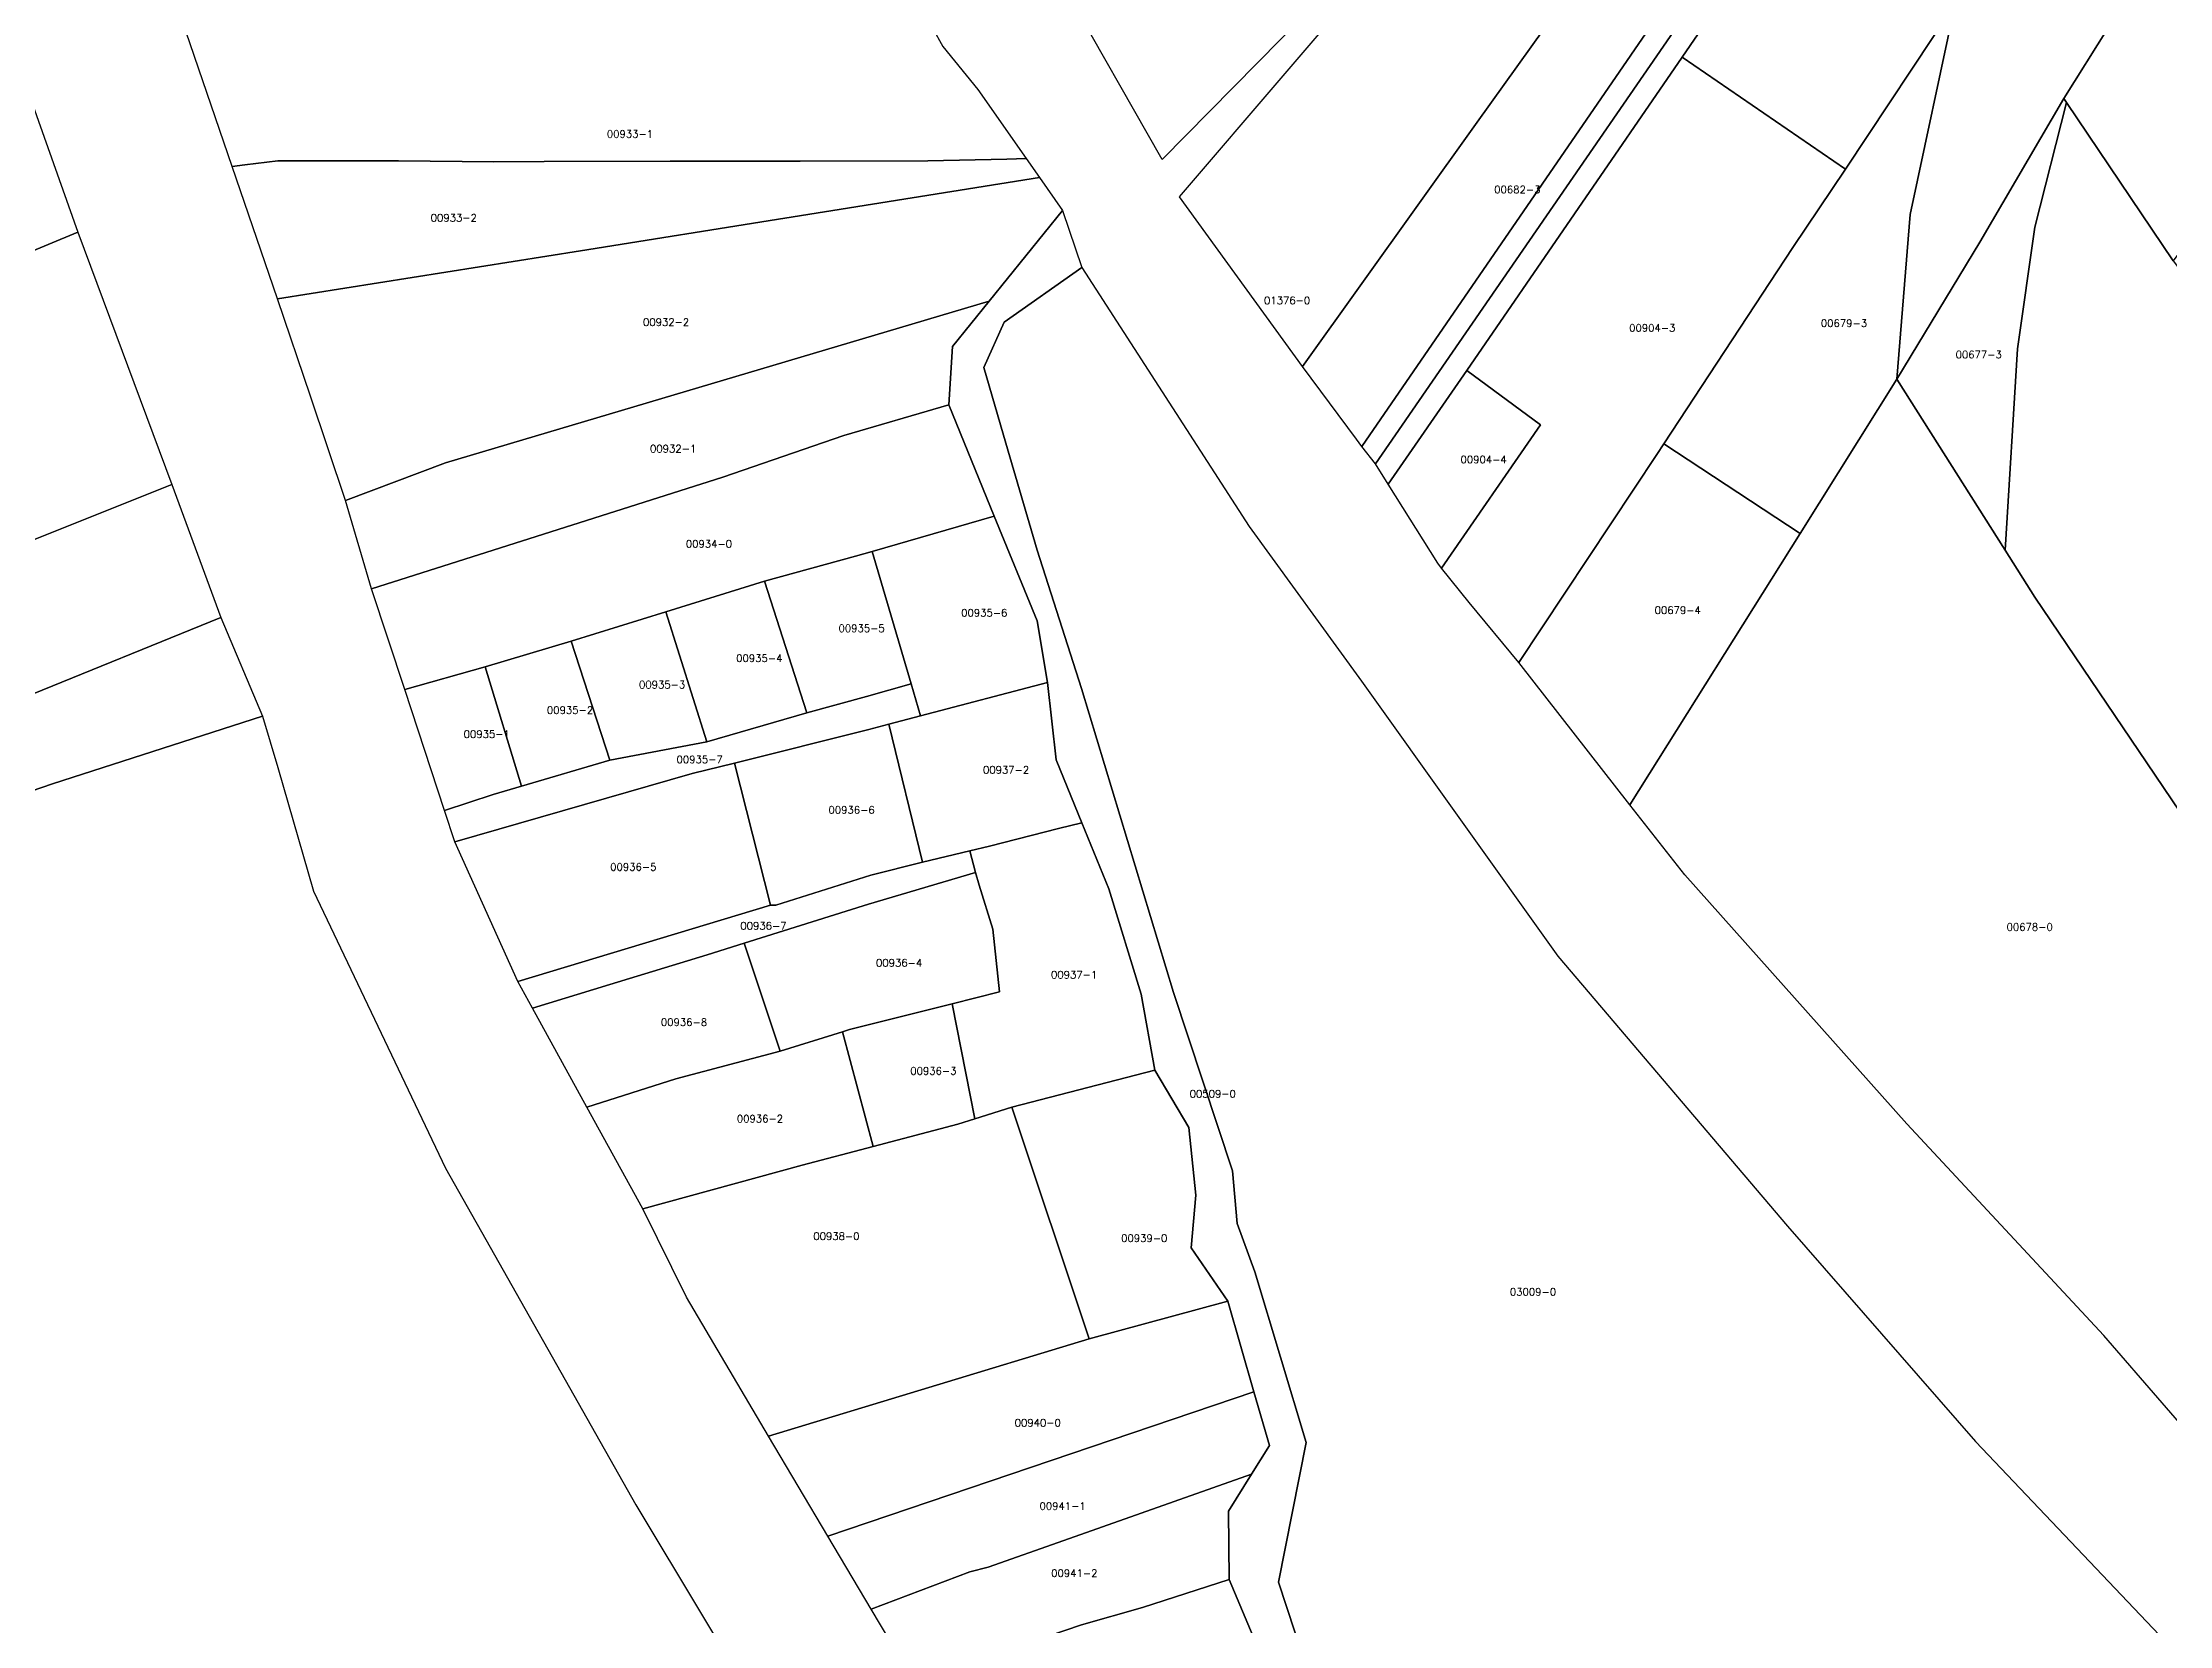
# Model space of a CAD drawing. Header units: metres. Extents: x 7423707 to 7427500, y 4706661 to 4708784.
# Drawn here: x 7424780.4 to 7425068.4, y 4707822.7 to 4708037 of the extents above; entities that cross this region are included whole.
import ezdxf

# ---------------------------------------------------------------- set-up
doc = ezdxf.new("R2010")
doc.units = ezdxf.units.M
doc.layers.add('Numrat_Parcelave', color=7, linetype='Continuous')
doc.layers.add('Parcelat_kadastrale2021', color=7, linetype='Continuous')
doc.styles.get("Standard").update_dxf_attribs({"font": 'simplex.shx'})

msp = doc.modelspace()

# ---------------------------------------------------------------- linework, layer by layer
at = {"layer": 'Parcelat_kadastrale2021'}
for points in [[(7425145.03, 4708174.02), (7425118.64, 4708132.47), (7425054.07, 4708029.48), (7425042.7, 4708009.99), (7425031.47, 4707991.44), (7425033.27, 4708013.76), (7425039.37, 4708042.26), (7425053.73, 4708064.05), (7425056.85, 4708069.14), (7425065.42, 4708083.05), (7425100.16, 4708137.86), (7425133.81, 4708191.46), (7425134.36, 4708187.39)], [(7425166.42, 4708143.84), (7425159.52, 4708133.69), (7425135.96, 4708098.23), (7425068.88, 4708007.45), (7425054.43, 4708028.93), (7425054.07, 4708029.48), (7425118.64, 4708132.47), (7425145.03, 4708174.02)], [(7425029.71, 4708135.33), (7425044.07, 4708123.21), (7425042.79, 4708121.42), (7425031.11, 4708105.1), (7425014.71, 4708082.19), (7424998.31, 4708059.29), (7424974.65, 4708026.23), (7424950.99, 4707993.17), (7424934.37, 4708016.15), (7424962.96, 4708049.59), (7424974.63, 4708065.75), (7424999.48, 4708095.23)], [(7425053.22, 4708114.06), (7425042.05, 4708097.82), (7424960.88, 4707979.97), (7424959.04, 4707982.34), (7424983.44, 4708017.87), (7425007.45, 4708052.86), (7425023.41, 4708076.03), (7425039.36, 4708099.2), (7425046.32, 4708109.31), (7425050.76, 4708115.76)], [(7424960.88, 4707979.97), (7425042.05, 4708097.82), (7425044.3, 4708096.21), (7425035.62, 4708083.56), (7425002.39, 4708035.07), (7424973.25, 4707992.64), (7424962.61, 4707977.21)], [(7425053.73, 4708064.05), (7425039.37, 4708042.26), (7425024.51, 4708019.87), (7425002.39, 4708035.07), (7425035.62, 4708083.56), (7425056.85, 4708069.14)], [(7424950.99, 4707993.17), (7424974.65, 4708026.23), (7424998.31, 4708059.29), (7425007.45, 4708052.86), (7424983.44, 4708017.87), (7424959.04, 4707982.34), (7424958.32, 4707983.3)], [(7424918.71, 4708044.64), (7424937.04, 4708051.69), (7424958.97, 4708049.84), (7424951.31, 4708040.77), (7424932.01, 4708021.21)], [(7424772.97, 4708045.8), (7424785.21, 4708011.34), (7424750.09, 4707996.76), (7424716.18, 4707983.96), (7424672.11, 4707968.72), (7424632.3, 4707954.92), (7424598.38, 4707938.66), (7424562.47, 4707924.46), (7424542.77, 4707911.48), (7424532.86, 4707959.67), (7424577.84, 4707975.31), (7424600.45, 4707984.38), (7424615.47, 4707990.63), (7424615.58, 4707990.67), (7424615.84, 4707984.74), (7424676.36, 4707999.37), (7424729.41, 4708022.35), (7424720.88, 4708027.84)], [(7425018.37, 4707970.55), (7424999.91, 4707982.71), (7425017.39, 4708009.27), (7425024.51, 4708019.87), (7425039.37, 4708042.26), (7425033.27, 4708013.76), (7425031.47, 4707991.44)], [(7424799.27, 4708040.16), (7424850.62, 4708039.36), (7424881.19, 4708039.01), (7424900.92, 4708039.01), (7424902.31, 4708036.5), (7424907.06, 4708030.68), (7424913.6, 4708021.33), (7424910.97, 4708021.26), (7424900.27, 4708021), (7424883, 4708020.96), (7424865.41, 4708020.95), (7424848.35, 4708020.94), (7424841.51, 4708020.9), (7424828.61, 4708021.01), (7424812.28, 4708021.01), (7424807.79, 4708020.48), (7424806.09, 4708020.27)], [(7424980.28, 4707953.06), (7424973.55, 4707961.19), (7424969.82, 4707965.87), (7424983.24, 4707985.26), (7424973.25, 4707992.64), (7425002.39, 4708035.07), (7425024.51, 4708019.87), (7425017.39, 4708009.27), (7424999.91, 4707982.71), (7424998.95, 4707981.26)], [(7425054.07, 4708029.48), (7425054.43, 4708028.93), (7425050.14, 4708012.02), (7425047.81, 4707995.54), (7425046.11, 4707968.29), (7425031.47, 4707991.44), (7425042.7, 4708009.99)], [(7425105.5, 4707951.65), (7425110.51, 4707943.8), (7425105.87, 4707939.45), (7425102.32, 4707932.94), (7425099.38, 4707917.16), (7425101.21, 4707901.77), (7425104.76, 4707886.98), (7425111.12, 4707873.2), (7425117.79, 4707858.55), (7425078.84, 4707919.44), (7425065.3, 4707939.47), (7425050.15, 4707961.94), (7425046.11, 4707968.29), (7425047.81, 4707995.54), (7425050.14, 4708012.02), (7425054.43, 4708028.93), (7425068.88, 4708007.45), (7425083.31, 4707988.33)], [(7424913.6, 4708021.33), (7424915.41, 4708018.74), (7424880.9, 4708013.24), (7424853.25, 4708008.84), (7424812.24, 4708002.31), (7424806.09, 4708020.27), (7424807.79, 4708020.48), (7424812.28, 4708021.01), (7424828.61, 4708021.01), (7424841.51, 4708020.9), (7424848.35, 4708020.94), (7424865.41, 4708020.95), (7424883, 4708020.96), (7424900.27, 4708021), (7424910.97, 4708021.26)], [(7424915.41, 4708018.74), (7424918.52, 4708014.3), (7424913.54, 4708008.15), (7424908.58, 4708002.02), (7424834.96, 4707980.1), (7424821.44, 4707975.02), (7424816.71, 4707989.13), (7424812.24, 4708002.31), (7424853.25, 4708008.84), (7424880.9, 4708013.24)], [(7424785.21, 4708011.34), (7424797.95, 4707977.17), (7424771.24, 4707966.52), (7424733.03, 4707952.69), (7424665.78, 4707929.92), (7424582.12, 4707898.65), (7424547.48, 4707885.92), (7424543.02, 4707910.27), (7424542.77, 4707911.48), (7424562.47, 4707924.46), (7424598.38, 4707938.66), (7424632.3, 4707954.92), (7424672.11, 4707968.72), (7424716.18, 4707983.96), (7424750.09, 4707996.76)], [(7424958.99, 4707950.56), (7424985.55, 4707913.32), (7425016.67, 4707876.75), (7425042.11, 4707847.57), (7425067.86, 4707820.45), (7424992.65, 4707778.49), (7424972.53, 4707767.14), (7424969.31, 4707764.72), (7424961.1, 4707787.88), (7424947.74, 4707828.5), (7424951.48, 4707847.45), (7424944.53, 4707870.56), (7424942.14, 4707877.11), (7424941.52, 4707884.23), (7424933.55, 4707908.38), (7424921.08, 4707949.53), (7424915.09, 4707968.3), (7424910.85, 4707982.79), (7424907.85, 4707993.03), (7424910.62, 4707999.15), (7424921.14, 4708006.59), (7424943.79, 4707971.47)], [(7424903.1, 4707987.96), (7424888.92, 4707983.82), (7424872.53, 4707978.19), (7424824.97, 4707963.04), (7424821.44, 4707975.02), (7424834.96, 4707980.1), (7424908.58, 4708002.02), (7424903.63, 4707995.89)], [(7424969.33, 4707966.51), (7424962.61, 4707977.21), (7424973.25, 4707992.64), (7424983.24, 4707985.26), (7424969.82, 4707965.87)], [(7425046.11, 4707968.29), (7425050.15, 4707961.94), (7425065.3, 4707939.47), (7425078.84, 4707919.44), (7425117.79, 4707858.55), (7425132.71, 4707835.25), (7425112.13, 4707820.91), (7425106.72, 4707819.01), (7425096.97, 4707822.26), (7425083.17, 4707834.58), (7425059.48, 4707861.92), (7425032.82, 4707890.61), (7425002.77, 4707924.32), (7424995.33, 4707933.79), (7425018.37, 4707970.55), (7425031.47, 4707991.44)], [(7424890.47, 4707967.47), (7424878.17, 4707964.09), (7424864.81, 4707959.94), (7424851.99, 4707955.98), (7424840.33, 4707952.5), (7424829.45, 4707949.41), (7424824.97, 4707963.04), (7424872.53, 4707978.19), (7424888.92, 4707983.82), (7424903.1, 4707987.96), (7424909.26, 4707972.91), (7424892.73, 4707968.09)], [(7424999.91, 4707982.71), (7425018.37, 4707970.55), (7424995.33, 4707933.79), (7424980.28, 4707953.06), (7424998.95, 4707981.26)], [(7424797.95, 4707977.17), (7424804.55, 4707959.15), (7424777.72, 4707948.23), (7424739.91, 4707935.21), (7424676.19, 4707911.46), (7424645.08, 4707900.27), (7424587.4, 4707879.55), (7424552.48, 4707866.14), (7424547.48, 4707885.92), (7424582.12, 4707898.65), (7424665.78, 4707929.92), (7424733.03, 4707952.69), (7424771.24, 4707966.52)], [(7424898, 4707950.18), (7424892.73, 4707968.09), (7424909.26, 4707972.91), (7424915.08, 4707958.72), (7424916.49, 4707950.35), (7424899.27, 4707945.84)], [(7424883.91, 4707946.24), (7424878.17, 4707964.09), (7424890.47, 4707967.47), (7424892.73, 4707968.09), (7424898, 4707950.18), (7424891.96, 4707948.49)], [(7424870.34, 4707942.35), (7424864.81, 4707959.94), (7424878.17, 4707964.09), (7424883.91, 4707946.24)], [(7424804.55, 4707959.15), (7424810.19, 4707945.8), (7424781.78, 4707936.62), (7424745.61, 4707924.22), (7424680.38, 4707901.89), (7424604.08, 4707874.5), (7424575.62, 4707867.58), (7424556.73, 4707854.97), (7424556.72, 4707855), (7424552.48, 4707866.14), (7424587.4, 4707879.55), (7424645.08, 4707900.27), (7424676.19, 4707911.46), (7424739.91, 4707935.21), (7424777.72, 4707948.23)], [(7424857.21, 4707939.84), (7424851.99, 4707955.98), (7424864.81, 4707959.94), (7424870.34, 4707942.35)], [(7424845.25, 4707936.33), (7424840.33, 4707952.5), (7424851.99, 4707955.98), (7424857.21, 4707939.84)], [(7424840.33, 4707952.5), (7424845.25, 4707936.33), (7424841.42, 4707935.2), (7424834.84, 4707933.05), (7424829.45, 4707949.41)], [(7424834.84, 4707933.05), (7424841.42, 4707935.2), (7424845.25, 4707936.33), (7424857.21, 4707939.84), (7424870.34, 4707942.35), (7424883.91, 4707946.24), (7424891.96, 4707948.49), (7424898, 4707950.18), (7424899.27, 4707945.84), (7424894.98, 4707944.72), (7424892.31, 4707944.02), (7424874.11, 4707939.46), (7424868.39, 4707938.02), (7424836.24, 4707928.78)], [(7424921.11, 4707931.36), (7424917.99, 4707930.57), (7424908.62, 4707928.19), (7424905.96, 4707927.55), (7424899.57, 4707926.02), (7424894.98, 4707944.72), (7424899.27, 4707945.84), (7424916.49, 4707950.35), (7424917.63, 4707939.87)], [(7424899.57, 4707926.02), (7424892.56, 4707924.27), (7424879.7, 4707920.21), (7424878.97, 4707920.22), (7424874.11, 4707939.46), (7424892.31, 4707944.02), (7424894.98, 4707944.72)], [(7424836.24, 4707928.78), (7424868.39, 4707938.02), (7424874.11, 4707939.46), (7424878.97, 4707920.22), (7424844.77, 4707909.89)], [(7424905.96, 4707927.55), (7424908.62, 4707928.19), (7424917.99, 4707930.57), (7424921.11, 4707931.36), (7424924.77, 4707922.43), (7424929.17, 4707908.16), (7424931.02, 4707897.86), (7424911.64, 4707892.84), (7424906.64, 4707891.27), (7424903.55, 4707906.84), (7424909.97, 4707908.45), (7424909.08, 4707916.95), (7424907.23, 4707922.92), (7424906.75, 4707924.61)], [(7424875.43, 4707915.06), (7424870.39, 4707913.49), (7424857.24, 4707909.47), (7424846.76, 4707906.27), (7424844.77, 4707909.89), (7424878.97, 4707920.22), (7424879.7, 4707920.21), (7424892.56, 4707924.27), (7424899.57, 4707926.02), (7424905.96, 4707927.55), (7424906.75, 4707924.61), (7424892.26, 4707920.34)], [(7424888.71, 4707903.05), (7424880.29, 4707900.44), (7424875.43, 4707915.06), (7424892.26, 4707920.34), (7424906.75, 4707924.61), (7424907.23, 4707922.92), (7424909.08, 4707916.95), (7424909.97, 4707908.45), (7424903.55, 4707906.84), (7424889.66, 4707903.35)], [(7424846.76, 4707906.27), (7424857.24, 4707909.47), (7424870.39, 4707913.49), (7424875.43, 4707915.06), (7424880.29, 4707900.44), (7424866.17, 4707896.68), (7424854.12, 4707892.87)], [(7424892.87, 4707887.52), (7424888.71, 4707903.05), (7424889.66, 4707903.35), (7424903.55, 4707906.84), (7424906.64, 4707891.27), (7424904.33, 4707890.55)], [(7424854.12, 4707892.87), (7424866.17, 4707896.68), (7424880.29, 4707900.44), (7424888.71, 4707903.05), (7424892.87, 4707887.52), (7424883.28, 4707885), (7424861.7, 4707879.1)], [(7424911.64, 4707892.84), (7424931.02, 4707897.86), (7424935.6, 4707890.1), (7424936.57, 4707880.94), (7424935.95, 4707873.81), (7424940.88, 4707866.59), (7424922.12, 4707861.48)], [(7424861.7, 4707879.1), (7424883.28, 4707885), (7424892.87, 4707887.52), (7424904.33, 4707890.55), (7424906.64, 4707891.27), (7424911.64, 4707892.84), (7424922.12, 4707861.48), (7424878.69, 4707848.27), (7424867.6, 4707867.12)], [(7424878.69, 4707848.27), (7424922.12, 4707861.48), (7424940.88, 4707866.59), (7424944.42, 4707854.31), (7424886.75, 4707834.73)], [(7424886.75, 4707834.73), (7424944.42, 4707854.31), (7424946.52, 4707847.03), (7424944.11, 4707843.16), (7424918.67, 4707834.16), (7424908.44, 4707830.57), (7424905.95, 4707829.93), (7424892.62, 4707824.85)], [(7424941.06, 4707828.89), (7424929.34, 4707825.1), (7424921.06, 4707822.72), (7424898.25, 4707814.97), (7424896.4, 4707818.5), (7424892.62, 4707824.85), (7424905.95, 4707829.93), (7424908.44, 4707830.57), (7424918.67, 4707834.16), (7424944.11, 4707843.16), (7424940.97, 4707838.14)], [(7424941.06, 4707828.89), (7424947.93, 4707812.59), (7424937.97, 4707809.07), (7424919.92, 4707802.55), (7424908.2, 4707797.62), (7424898.25, 4707814.97), (7424921.06, 4707822.72), (7424929.34, 4707825.1)]]:
    msp.add_lwpolyline(points, close=True, dxfattribs=at)
for points in [[(7424947.93, 4707812.59), (7424941.06, 4707828.89), (7424940.97, 4707838.14), (7424944.11, 4707843.16), (7424946.52, 4707847.03), (7424944.42, 4707854.31), (7424940.88, 4707866.59), (7424935.95, 4707873.81), (7424936.57, 4707880.94), (7424935.6, 4707890.1), (7424931.02, 4707897.86), (7424929.17, 4707908.16), (7424924.77, 4707922.43), (7424921.11, 4707931.36), (7424917.63, 4707939.87), (7424916.49, 4707950.35), (7424915.08, 4707958.72), (7424909.26, 4707972.91), (7424903.1, 4707987.96), (7424903.63, 4707995.89), (7424908.58, 4708002.02), (7424913.54, 4708008.15), (7424918.52, 4708014.3), (7424921.14, 4708006.59), (7424910.62, 4707999.15), (7424907.85, 4707993.03), (7424910.85, 4707982.79), (7424915.09, 4707968.3), (7424921.08, 4707949.53), (7424933.55, 4707908.38), (7424941.52, 4707884.23), (7424942.14, 4707877.11), (7424944.53, 4707870.56), (7424951.48, 4707847.45), (7424947.74, 4707828.5), (7424961.1, 4707787.88)], [(7424604.08, 4707874.5), (7424680.38, 4707901.89), (7424745.61, 4707924.22), (7424781.78, 4707936.62), (7424810.19, 4707945.8), (7424812.29, 4707938.86), (7424817.1, 4707922.11), (7424834.97, 4707884.58), (7424860.75, 4707838.97), (7424878.94, 4707808.7), (7424904.07, 4707764.75), (7424880.36, 4707752.64), (7424877.52, 4707751.68), (7424867.9, 4707747.6), (7424808.69, 4707725.93), (7424787.99, 4707718.46), (7424753.34, 4707707.23), (7424740.78, 4707703.99), (7424673.35, 4707698.51), (7424643.7, 4707729.56), (7424610.48, 4707761.97)]]:
    msp.add_lwpolyline(points, dxfattribs=at)

# ---------------------------------------------------------------- texts
at = {"layer": 'Numrat_Parcelave'}
for s, p in [('00933-1', (7424856.82, 4708024.15)), ('00682-3', (7424976.96, 4708016.62)), ('00933-2', (7424832.97, 4708012.8)), ('01376-0', (7424945.79, 4708001.61)), ('00932-2', (7424861.71, 4707998.67)), ('00904-3', (7424995.22, 4707997.88)), ('00679-3', (7425021.18, 4707998.52)), ('00677-3', (7425039.42, 4707994.27)), ('00932-1', (7424862.67, 4707981.53)), ('00904-4', (7424972.39, 4707980.05)), ('00934-0', (7424867.51, 4707968.63)), ('00679-4', (7424998.67, 4707959.65)), ('00935-5', (7424888.18, 4707957.2)), ('00935-6', (7424904.79, 4707959.3)), ('00935-4', (7424874.33, 4707953.15)), ('00935-3', (7424861.17, 4707949.57)), ('00935-2', (7424848.71, 4707946.13)), ('00935-1', (7424837.43, 4707942.88)), ('00935-7', (7424866.26, 4707939.44)), ('00937-2', (7424907.74, 4707938.03)), ('00936-6', (7424886.82, 4707932.6)), ('00936-5', (7424857.28, 4707924.88)), ('00936-7', (7424874.9, 4707916.91)), ('00678-0', (7425046.32, 4707916.75)), ('00936-4', (7424893.26, 4707911.9)), ('00937-1', (7424916.95, 4707910.29)), ('00936-8', (7424864.14, 4707903.86)), ('00936-3', (7424897.9, 4707897.25)), ('00509-0', (7424935.72, 4707894.16)), ('00936-2', (7424874.42, 4707890.79)), ('00938-0', (7424884.77, 4707874.87)), ('00939-0', (7424926.44, 4707874.6)), ('03009-0', (7424979.08, 4707867.33)), ('00940-0', (7424912.03, 4707849.61)), ('00941-1', (7424915.39, 4707838.33)), ('00941-2', (7424916.98, 4707829.23))]:
    msp.add_text(s, height=1, dxfattribs=at).set_placement(p)

doc.saveas('drawing.dxf')
